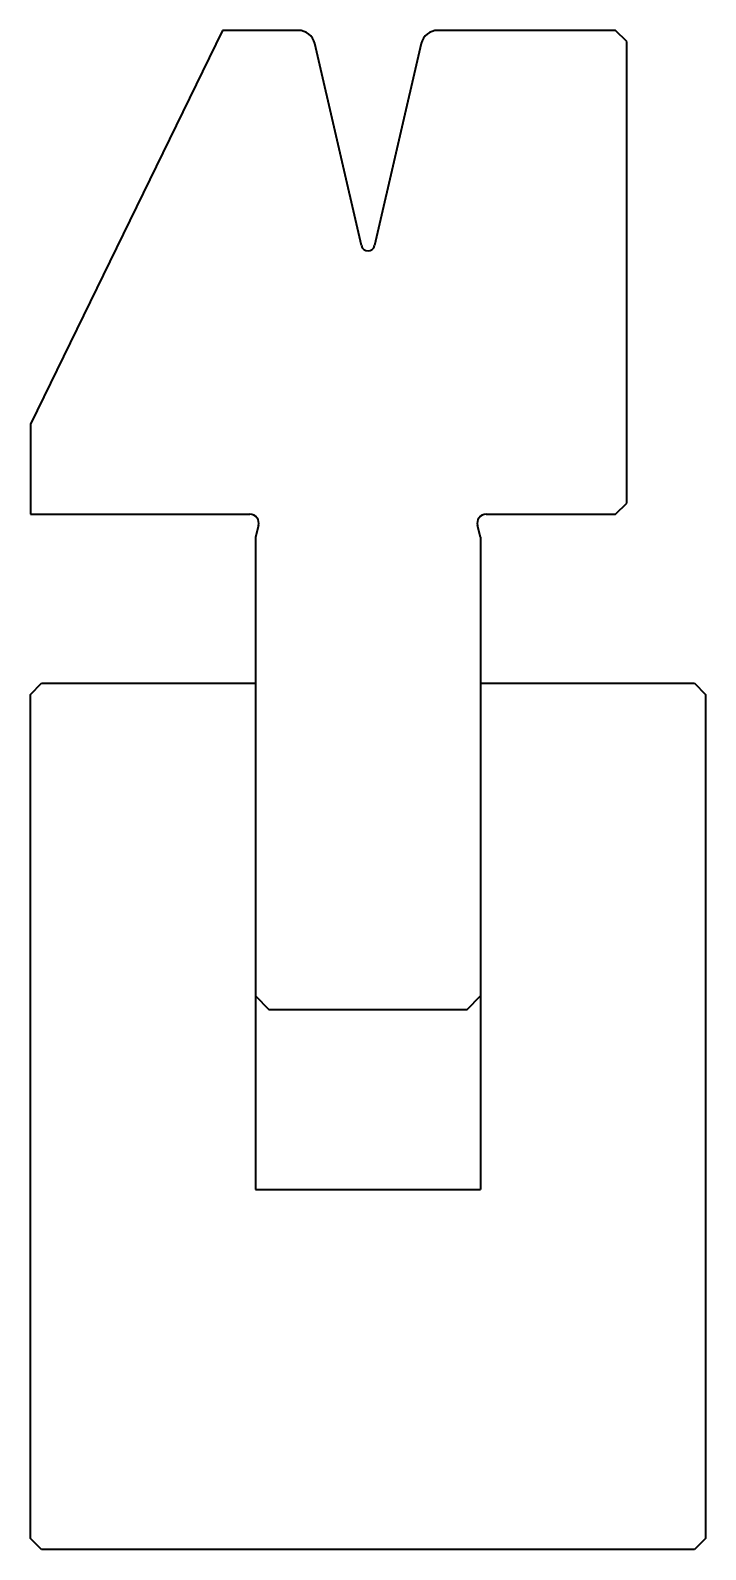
# Model space of a CAD drawing. Header units: millimetres. Extents: x -30 to 30, y -135 to 0.
import ezdxf

# ---------------------------------------------------------------- set-up
doc = ezdxf.new("R2010")
doc.units = ezdxf.units.MM
doc.header["$LTSCALE"] = 5
doc.layers.add('2', color=7, linetype='Continuous', lineweight=18)

msp = doc.modelspace()

# ---------------------------------------------------------------- linework, layer by layer
at = {"layer": '2', "color": 7, "linetype": 'Continuous', "lineweight": 35}
for p, q in [((-12.93, 0), (-30, -35)), ((-12.93, 0), (-30, -35)), ((-6.19, 0), (-12.93, 0)), ((-6.19, 0), (-12.93, 0)), ((22, 0), (6.19, 0)), ((22, 0), (6.19, 0)), ((23, -1), (22, 0)), ((23, -1), (22, 0)), ((-0.58, -19.13), (-4.73, -1.16)), ((-0.58, -19.13), (-4.73, -1.16)), ((4.73, -1.16), (0.58, -19.13)), ((4.73, -1.16), (0.58, -19.13)), ((23, -42), (23, -1)), ((23, -42), (23, -1)), ((-30, -35), (-30, -43)), ((-30, -35), (-30, -43)), ((-30, -43), (-10.5, -43)), ((-30, -43), (-10.5, -43)), ((10.5, -43), (22, -43)), ((10.5, -43), (22, -43)), ((22, -43), (23, -42)), ((22, -43), (23, -42)), ((-9.73, -44.01), (-10, -45.02)), ((-9.73, -44.01), (-10, -45.02)), ((10, -45.02), (9.73, -44.01)), ((10, -45.02), (9.73, -44.01)), ((-10, -45.02), (-10, -103)), ((-10, -45.02), (-10, -103)), ((10, -45.02), (10, -103)), ((10, -45.02), (10, -103)), ((-30, -59), (-29, -58)), ((-30, -59), (-29, -58)), ((-29, -58), (-10, -58)), ((-29, -58), (-10, -58)), ((10, -58), (29, -58)), ((10, -58), (29, -58)), ((29, -58), (30, -59)), ((29, -58), (30, -59)), ((-30, -134), (-30, -59)), ((-30, -134), (-30, -59)), ((30, -59), (30, -134)), ((30, -59), (30, -134)), ((-10, -85.8), (-8.8, -87)), ((-10, -85.8), (-8.8, -87)), ((8.8, -87), (10, -85.8)), ((8.8, -87), (10, -85.8)), ((-8.8, -87), (8.8, -87)), ((-8.8, -87), (8.8, -87)), ((-10, -103), (10, -103)), ((-10, -103), (10, -103)), ((-29, -135), (-30, -134)), ((-29, -135), (-30, -134)), ((29, -135), (-29, -135)), ((29, -135), (-29, -135)), ((30, -134), (29, -135)), ((30, -134), (29, -135))]:
    msp.add_line(p, q, dxfattribs=at)
for centre, radius, start, end in [((-6.19, -1.5), 1.5, 13, 90), ((-6.19, -1.5), 1.5, 13, 90), ((6.19, -1.5), 1.5, 90, 167), ((6.19, -1.5), 1.5, 90, 167), ((0, -18.99), 0.6, 193, 347), ((0, -18.99), 0.6, 193, 347), ((-10.5, -43.8), 0.8, 345, 90), ((-10.5, -43.8), 0.8, 345, 90), ((10.5, -43.8), 0.8, 90, 195), ((10.5, -43.8), 0.8, 90, 195)]:
    msp.add_arc(centre, radius, start, end, dxfattribs=at)

doc.saveas('drawing.dxf')
